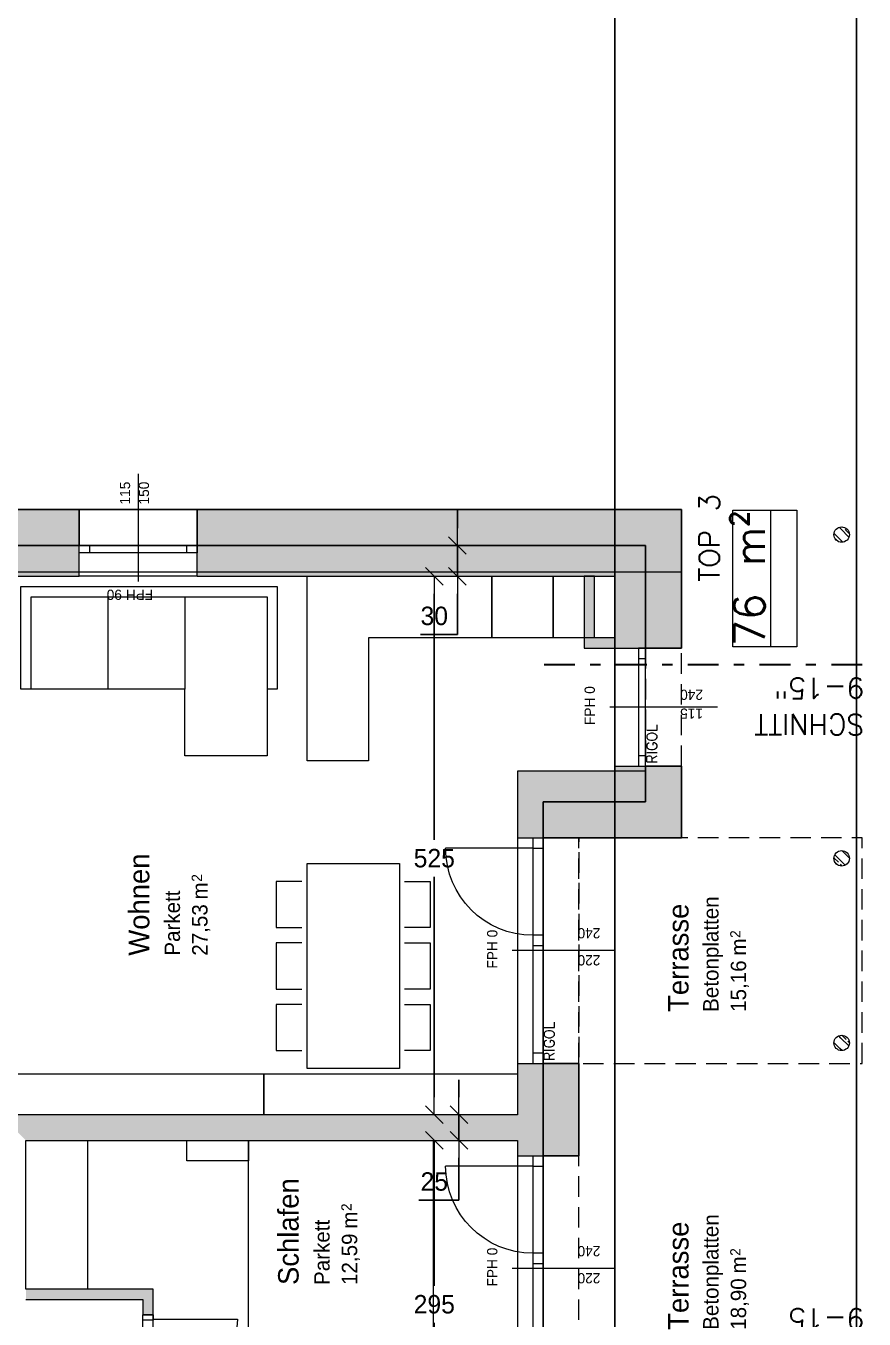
# Model space of a CAD drawing. Header units: metres. Extents: x -223175 to -223082, y -66 to 73.
# Drawn here: x -223159.82 to -223151.65, y -35.67 to -23.06 of the extents above; entities that cross this region are included whole.
import ezdxf
from ezdxf.enums import TextEntityAlignment as Align

# ---------------------------------------------------------------- set-up
doc = ezdxf.new("R2010")
doc.units = ezdxf.units.M
doc.header["$MEASUREMENT"] = 0
doc.set_wipeout_variables(frame=1)
for name, pattern in [('HIDDEN', [0.3, 0.2, -0.1]), ('Schnittlinie', [0.6, 0.3, -0.15, 0, -0.15]), ('Strichlinie mittel', [0.3, 0.2, -0.1]), ('Untersicht', [0.2, 0.15, -0.05])]:
    doc.linetypes.add(name, pattern=pattern)
for name, color, linetype in [('cs-balkone-terrassen.cs', 7, 'Continuous'), ('cs-bemassung.cs', 7, 'Continuous'), ('cs-bestand wand.cs', 7, 'Continuous'), ('cs-einrichtung allg.cs', 7, 'Continuous'), ('cs-freiraumplanung.cs', 7, 'Continuous'), ('cs-layout.cs', 7, 'Continuous'), ('cs-neu daemmung.cs', 7, 'Continuous'), ('cs-raumstempel.cs', 7, 'Continuous'), ('cs-text allg.cs', 7, 'Continuous'), ('cs-text.cs', 7, 'Continuous'), ('cs-top m2.cs', 7, 'Continuous'), ('cs-top nr.cs', 7, 'Continuous'), ('cs-wand ntr.cs', 7, 'Continuous'), ('cs-wand tr.cs', 7, 'Continuous')]:
    doc.layers.add(name, color=color, linetype=linetype)
doc.dimstyles.new('ERSTELLTER_STIL__2', dxfattribs={"dimtxt": 0.18, "dimasz": 0.171, "dimexe": 0.18, "dimexo": 0.0625, "dimgap": 0.09, "dimtad": 1, "dimtih": 1, "dimtoh": 1, "dimdec": 0, "dimlfac": 100, "dimzin": 0, "dimdsep": 46, "dimtxsty": 'Standard', "dimblk": 'ARROWHEAD_6', "dimblk1": 'ARROWHEAD_6', "dimblk2": 'ARROWHEAD_6', "dimcen": 0.09, "dimse1": 1, "dimse2": 1, "dimclrd": 7, "dimclre": 7, "dimclrt": 7, "dimazin": 0, "dimtfac": 1, "dimtdec": 4, "dimtmove": 0, "dimatfit": 3, "dimfxl": 1, "dimtolj": 1, "dimtzin": 0, "dimarcsym": 0})
pattern_1 = [(45, (-14400.36844, 223131.11581), (-0.0919239, 0.0919239), [0.13, 0]), (45, (-14400.40981, 223131.11122), (-0.0919239, 0.0919239), [0.065, -0.026]), (45, (-14400.45117, 223131.10662), (-0.0919239, 0.0919239), [0.13, 0])]

# ---------------------------------------------------------------- blocks, each defined once
blk = doc.blocks.new('Terrasse_21_136', base_point=(-14431.931, 223152.906))
at = {"layer": 'cs-raumstempel.cs', "color": 7, "lineweight": 13}
for tag, height, p in [('ROOM_NAME', 0.2, (-14432.528, 223153.239)), ('stFloorCovering', 0.15, (-14432.528, 223152.897)), ('ROOM_AREA', 0.15, (-14432.528, 223152.628)), ('DUMMY_875', 0.15, (-14432.035, 223152.628)), ('DUMMY_876', 0.1, (-14431.807, 223152.633))]:
    blk.add_attdef(tag, text='', height=height, dxfattribs=at).set_placement(p, align=Align.TOP_LEFT)
blk = doc.blocks.new('Wohnen_21_171', base_point=(-14428.367, 223158.154))
at = {"layer": 'cs-raumstempel.cs', "color": 7, "lineweight": 13}
for tag, height, p in [('ROOM_NAME', 0.2, (-14428.88, 223158.494)), ('stFloorCovering', 0.15, (-14428.88, 223158.145)), ('ROOM_AREA', 0.15, (-14428.88, 223157.877)), ('DUMMY_875', 0.15, (-14428.388, 223157.877)), ('DUMMY_876', 0.1, (-14428.159, 223157.881))]:
    blk.add_attdef(tag, text='', height=height, dxfattribs=at).set_placement(p, align=Align.TOP_LEFT)
blk = doc.blocks.new('Schlafen_21_176', base_point=(-14431.574, 223156.696))
at = {"layer": 'cs-raumstempel.cs', "color": 7, "lineweight": 13}
for tag, height, p in [('ROOM_NAME', 0.2, (-14432.091, 223157.039)), ('stFloorCovering', 0.15, (-14432.091, 223156.687)), ('ROOM_AREA', 0.15, (-14432.091, 223156.418)), ('DUMMY_875', 0.15, (-14431.598, 223156.418)), ('DUMMY_876', 0.1, (-14431.37, 223156.423))]:
    blk.add_attdef(tag, text='', height=height, dxfattribs=at).set_placement(p, align=Align.TOP_LEFT)
blk = doc.blocks.new('Morph_3', base_point=(-14400.368, 223131.116))
at = {"layer": 'cs-bestand wand.cs', "color": 250, "linetype": 'Continuous', "lineweight": 20}
for p, q in [((-14425.136, 223167.597), (-14425.136, 223153.107)), ((-14424.531, 223167.597), (-14424.531, 223153.107)), ((-14424.531, 223153.107), (-14425.136, 223153.107))]:
    blk.add_line(p, q, dxfattribs=at)
at = {"layer": 'cs-bestand wand.cs', "color": 253, "linetype": 'Untersicht', "lineweight": 20, "true_color": 0xaaaaaa, "flags": 128}
for points in [[(-14425.136, 223167.597), (-14425.136, 223153.107)], [(-14424.531, 223153.107), (-14424.531, 223167.597)], [(-14425.136, 223153.107), (-14424.531, 223153.107)]]:
    blk.add_lwpolyline(points, dxfattribs=at)
blk = doc.blocks.new('Terrasse_21_178', base_point=(-14428.831, 223152.906))
at = {"layer": 'cs-raumstempel.cs', "color": 7, "lineweight": 13}
for tag, height, p in [('ROOM_NAME', 0.2, (-14429.428, 223153.239)), ('stFloorCovering', 0.15, (-14429.428, 223152.897)), ('ROOM_AREA', 0.15, (-14429.428, 223152.628)), ('DUMMY_875', 0.15, (-14428.935, 223152.628)), ('DUMMY_876', 0.1, (-14428.707, 223152.633))]:
    blk.add_attdef(tag, text='', height=height, dxfattribs=at).set_placement(p, align=Align.TOP_LEFT)
blk = doc.blocks.new('1-Flügelfenster 21_3')
at = {"layer": 'cs-bestand wand.cs', "color": 7, "linetype": 'Continuous', "lineweight": 13}
for p, q in [((-0.575, 0.23), (0.575, 0.23)), ((-0.575, 0.23), (-0.575, 0)), ((0.575, 0.23), (0.575, 0)), ((-0.575, 0), (-0.475, 0)), ((-0.575, -0.07), (-0.575, 0)), ((-0.575, 0), (-0.575, -0.07)), ((-0.575, 0), (-0.575, -0.07)), ((-0.475, 0), (-0.475, -0.07)), ((-0.475, 0), (0.475, 0)), ((0.475, -0.07), (0.475, 0)), ((0.475, 0), (0.575, 0)), ((0.575, 0), (0.575, -0.07)), ((0.575, 0), (0.575, -0.07)), ((0.575, 0), (0.575, -0.07)), ((-0.575, -0.07), (0.575, -0.07)), ((-0.475, -0.07), (-0.575, -0.07)), ((0.475, -0.07), (-0.475, -0.07)), ((0.575, -0.07), (0.475, -0.07))]:
    blk.add_line(p, q, dxfattribs=at)
blk = doc.blocks.new('F Marker 21_2')
at = {"layer": 'cs-bestand wand.cs', "color": 7, "linetype": 'Continuous', "lineweight": 13}
blk.add_line((0, -1), (0, 0.05), dxfattribs=at)
at = {"layer": 'cs-bestand wand.cs', "color": 7, "lineweight": 13}
for tag, rotation, p in [('AC_SillPrefix_FPH', 180, (0.174, 0.305)), ('DUMMY_272', 270, (-0.2, -0.635)), ('AC_WIDO_ID', 270, (-0.016, -0.635))]:
    blk.add_attdef(tag, text='', height=0.1, rotation=rotation, dxfattribs=at).set_placement(p, align=Align.BOTTOM_LEFT)
blk = doc.blocks.new('Wand_121', base_point=(-14424.881, 223153.457))
at = {"layer": 'cs-bestand wand.cs', "linetype": 'Continuous', "lineweight": 0, "true_color": 0x8b8b8b}
for points in [[(-14425.181, 223158.977), (-14424.881, 223158.977), (-14424.881, 223161.147), (-14425.181, 223161.147)], [(-14425.181, 223153.457), (-14424.881, 223153.457), (-14424.881, 223157.827), (-14425.181, 223157.827)]]:
    blk.add_hatch(color=252, dxfattribs=at).paths.add_polyline_path(points)
at = {"layer": 'cs-bestand wand.cs', "color": 7, "linetype": 'Continuous', "lineweight": 20}
for p, q in [((-14425.181, 223158.977), (-14424.951, 223158.977)), ((-14424.951, 223158.977), (-14424.881, 223158.977)), ((-14425.181, 223157.827), (-14424.951, 223157.827)), ((-14424.951, 223157.827), (-14424.881, 223157.827))]:
    blk.add_line(p, q, dxfattribs=at)
at = {"layer": 'cs-bestand wand.cs', "color": 7, "linetype": 'Continuous', "lineweight": 20, "flags": 128}
for points in [[(-14424.881, 223158.977), (-14424.881, 223161.147)], [(-14425.181, 223159.647), (-14425.181, 223158.977)], [(-14425.181, 223157.827), (-14425.181, 223153.757)], [(-14424.881, 223153.457), (-14424.881, 223157.827)], [(-14425.181, 223153.457), (-14424.881, 223153.457)]]:
    blk.add_lwpolyline(points, dxfattribs=at)
at = {"layer": 'cs-bestand wand.cs', "color": 7, "linetype": 'Continuous', "lineweight": 13, "rotation": 90}
blk.add_blockref('1-Flügelfenster 21_3', (-14424.951, 223158.402), dxfattribs=at)
at = {"layer": 'cs-bestand wand.cs', "color": 7, "linetype": 'Continuous', "lineweight": 13}
ref = blk.add_blockref('F Marker 21_2', (-14425.181, 223158.402), dxfattribs=dict(at, rotation=90))
ref.add_attrib('AC_MarkerText_4', 'FPH 90', dxfattribs={"color": 7, "lineweight": 13, "height": 0.1, "rotation": 90}).set_placement((-14425.281, 223158.256), align=Align.BOTTOM_LEFT)
ref.add_attrib('AC_WIDO_ID', '115', dxfattribs={"color": 7, "lineweight": 13, "height": 0.1, "rotation": 360}).set_placement((-14424.481, 223158.451), align=Align.BOTTOM_LEFT)
ref.add_attrib('AC_WIDO_ID_1', '150', dxfattribs={"color": 7, "lineweight": 13, "height": 0.1, "rotation": 360}).set_placement((-14424.481, 223158.267), align=Align.BOTTOM_LEFT)
blk = doc.blocks.new('1-Flügelfenster 21_6')
at = {"layer": 'cs-bestand wand.cs', "color": 7, "linetype": 'Strichlinie mittel', "lineweight": 13}
for p, q in [((-0.575, 0.23), (0.575, 0.23)), ((-0.575, -0.07), (0.575, -0.07))]:
    blk.add_line(p, q, dxfattribs=at)
at = {"layer": 'cs-bestand wand.cs', "color": 7, "linetype": 'Continuous', "lineweight": 13}
for p, q in [((-0.575, 0.23), (-0.575, 0)), ((0.575, 0.23), (0.575, 0)), ((-0.575, 0), (-0.475, 0)), ((-0.575, -0.07), (-0.575, 0)), ((-0.575, 0), (-0.575, -0.07)), ((-0.575, 0), (-0.575, -0.07)), ((-0.475, 0), (-0.475, -0.07)), ((-0.475, 0), (0.475, 0)), ((0.475, -0.07), (0.475, 0)), ((0.475, 0), (0.575, 0)), ((0.575, 0), (0.575, -0.07)), ((0.575, 0), (0.575, -0.07)), ((0.575, 0), (0.575, -0.07)), ((-0.475, -0.07), (-0.575, -0.07)), ((0.475, -0.07), (-0.475, -0.07)), ((0.575, -0.07), (0.475, -0.07))]:
    blk.add_line(p, q, dxfattribs=at)
blk = doc.blocks.new('Wand_125', base_point=(-14427.381, 223153.457))
at = {"layer": 'cs-bestand wand.cs', "linetype": 'Continuous', "lineweight": 0, "true_color": 0x8b8b8b}
for points in [[(-14427.081, 223153.757), (-14427.381, 223153.457), (-14427.031, 223153.457), (-14427.031, 223153.757)], [(-14424.881, 223153.757), (-14425.881, 223153.757), (-14425.881, 223153.457), (-14424.881, 223153.457)]]:
    blk.add_hatch(color=252, dxfattribs=at).paths.add_polyline_path(points)
at = {"layer": 'cs-bestand wand.cs', "color": 7, "linetype": 'Continuous', "lineweight": 20}
for p, q in [((-14427.031, 223153.757), (-14427.031, 223153.527)), ((-14425.881, 223153.757), (-14425.881, 223153.527)), ((-14427.031, 223153.527), (-14427.031, 223153.457)), ((-14425.881, 223153.527), (-14425.881, 223153.457))]:
    blk.add_line(p, q, dxfattribs=at)
at = {"layer": 'cs-bestand wand.cs', "color": 7, "linetype": 'Continuous', "lineweight": 20, "flags": 128}
for points in [[(-14427.031, 223153.757), (-14427.081, 223153.757)], [(-14425.181, 223153.757), (-14425.781, 223153.757)], [(-14424.881, 223153.457), (-14424.881, 223153.757)], [(-14427.381, 223153.457), (-14427.031, 223153.457)], [(-14425.881, 223153.457), (-14424.881, 223153.457)]]:
    blk.add_lwpolyline(points, dxfattribs=at)
at = {"layer": 'cs-bestand wand.cs', "color": 7, "linetype": 'Continuous', "lineweight": 13}
ref = blk.add_blockref('F Marker 21_2', (-14426.456, 223153.757), dxfattribs=at)
ref.add_attrib('AC_SillPrefix_FPH', 'FPH 0', dxfattribs={"color": 7, "lineweight": 13, "height": 0.1, "rotation": 360}).set_placement((-14426.631, 223153.922), align=Align.BOTTOM_LEFT)
ref.add_attrib('AC_WIDO_ID', '115', dxfattribs={"color": 7, "lineweight": 13, "height": 0.1, "rotation": 90}).set_placement((-14426.44, 223152.898), align=Align.BOTTOM_LEFT)
ref.add_attrib('DUMMY_272', '240', dxfattribs={"color": 7, "lineweight": 13, "height": 0.1, "rotation": 90}).set_placement((-14426.256, 223152.898), align=Align.BOTTOM_LEFT)
at = {"layer": 'cs-bestand wand.cs', "color": 7, "linetype": 'Continuous', "lineweight": 13, "xscale": -1}
blk.add_blockref('1-Flügelfenster 21_6', (-14426.456, 223153.527), dxfattribs=at)
blk = doc.blocks.new('Wand_129', base_point=(-14430.431, 223154.457))
at = {"layer": 'cs-bestand wand.cs', "linetype": 'Continuous', "lineweight": 0, "true_color": 0x8b8b8b}
blk.add_hatch(color=252, dxfattribs=at).paths.add_polyline_path([(-14430.431, 223154.707), (-14430.431, 223159.747), (-14430.681, 223159.497), (-14430.681, 223154.707)])
at = {"layer": 'cs-bestand wand.cs', "color": 7, "linetype": 'Continuous', "lineweight": 20, "flags": 128}
for points in [[(-14430.431, 223154.707), (-14430.431, 223159.747)], [(-14430.681, 223159.497), (-14430.681, 223154.707)]]:
    blk.add_lwpolyline(points, dxfattribs=at)
blk = doc.blocks.new('Wand_131', base_point=(-14427.381, 223154.457))
at = {"layer": 'cs-bestand wand.cs', "linetype": 'Continuous', "lineweight": 0, "true_color": 0x8b8b8b}
blk.add_hatch(color=252, dxfattribs=at).paths.add_polyline_path([(-14427.381, 223154.457), (-14427.381, 223153.457), (-14427.081, 223153.457), (-14427.081, 223154.707)])
at = {"layer": 'cs-bestand wand.cs', "color": 7, "linetype": 'Continuous', "lineweight": 20, "flags": 128}
for points in [[(-14427.081, 223153.457), (-14427.081, 223154.707)], [(-14427.381, 223154.457), (-14427.381, 223153.457)], [(-14427.381, 223153.457), (-14427.081, 223153.457)]]:
    blk.add_lwpolyline(points, dxfattribs=at)
blk = doc.blocks.new('2-Flügelfenster 1+1 21')
at = {"layer": 'cs-bestand wand.cs', "color": 7, "linetype": 'Continuous', "lineweight": 13}
for p, q in [((-1, 0), (-1, 0.85)), ((-1.1, 0.15), (1.1, 0.15)), ((-1.1, 0.15), (-1.1, 0)), ((1.1, 0.15), (1.1, 0)), ((-1.1, 0), (-1, 0)), ((-1.1, 0), (-1.1, -0.1)), ((-1.1, 0), (-1.1, -0.1)), ((-1, 0), (-1, -0.1)), ((-1, 0), (-0.15, 0)), ((-0.15, -0.1), (-0.15, 0)), ((-0.15, 0), (-0.1, 0)), ((-0.1, 0), (-0.05, 0)), ((-0.05, 0), (1, 0)), ((-0.05, 0), (-0.05, -0.1)), ((1, -0.1), (1, 0)), ((1, 0), (1.1, 0)), ((1.1, 0), (1.1, -0.1)), ((1.1, 0), (1.1, -0.1)), ((-1.1, -0.1), (1.1, -0.1)), ((-1, -0.1), (-1.1, -0.1)), ((-0.15, -0.1), (-1, -0.1)), ((-0.1, -0.1), (-0.15, -0.1)), ((-0.05, -0.1), (-0.1, -0.1)), ((1, -0.1), (-0.05, -0.1)), ((1.1, -0.1), (1, -0.1))]:
    blk.add_line(p, q, dxfattribs=at)
blk.add_arc((-1, 0), 0.85, 0, 90, dxfattribs=at)
blk = doc.blocks.new('F Marker 21_10')
at = {"layer": 'cs-bestand wand.cs', "color": 7, "linetype": 'Continuous', "lineweight": 13}
blk.add_line((0, -0.95), (0, 0.05), dxfattribs=at)
at = {"layer": 'cs-bestand wand.cs', "color": 7, "lineweight": 13}
for tag, rotation, p in [('AC_SillPrefix_FPH', 180, (0.174, 0.305)), ('DUMMY_272', 270, (-0.2, -0.585)), ('AC_WIDO_ID', 270, (-0.016, -0.585))]:
    blk.add_attdef(tag, text='', height=0.1, rotation=rotation, dxfattribs=at).set_placement(p, align=Align.BOTTOM_LEFT)
blk = doc.blocks.new('Wand_136', base_point=(-14433.431, 223154.457))
at = {"layer": 'cs-bestand wand.cs', "linetype": 'Continuous', "lineweight": 0, "true_color": 0x8b8b8b}
for points in [[(-14433.731, 223154.707), (-14433.431, 223154.457), (-14433.031, 223154.457), (-14433.031, 223154.707)], [(-14429.931, 223154.707), (-14430.831, 223154.707), (-14430.831, 223154.457), (-14429.931, 223154.457)], [(-14427.081, 223154.707), (-14427.731, 223154.707), (-14427.731, 223154.457), (-14427.381, 223154.457)]]:
    blk.add_hatch(color=252, dxfattribs=at).paths.add_polyline_path(points)
at = {"layer": 'cs-bestand wand.cs', "color": 7, "linetype": 'Continuous', "lineweight": 20}
for p, q in [((-14433.031, 223154.707), (-14433.031, 223154.557)), ((-14430.831, 223154.707), (-14430.831, 223154.557)), ((-14429.931, 223154.707), (-14429.931, 223154.557)), ((-14427.731, 223154.707), (-14427.731, 223154.557)), ((-14433.031, 223154.557), (-14433.031, 223154.457)), ((-14430.831, 223154.557), (-14430.831, 223154.457)), ((-14429.931, 223154.557), (-14429.931, 223154.457)), ((-14427.731, 223154.557), (-14427.731, 223154.457))]:
    blk.add_line(p, q, dxfattribs=at)
at = {"layer": 'cs-bestand wand.cs', "color": 7, "linetype": 'Continuous', "lineweight": 20, "flags": 128}
for points in [[(-14433.031, 223154.707), (-14433.731, 223154.707)], [(-14430.681, 223154.707), (-14430.831, 223154.707)], [(-14429.931, 223154.707), (-14430.431, 223154.707)], [(-14427.081, 223154.707), (-14427.731, 223154.707)], [(-14433.431, 223154.457), (-14433.031, 223154.457)], [(-14430.831, 223154.457), (-14429.931, 223154.457)], [(-14427.731, 223154.457), (-14427.381, 223154.457)]]:
    blk.add_lwpolyline(points, dxfattribs=at)
at = {"layer": 'cs-bestand wand.cs', "color": 7, "linetype": 'Continuous', "lineweight": 13, "xscale": -1}
for p in [(-14431.931, 223154.557), (-14428.831, 223154.557)]:
    blk.add_blockref('2-Flügelfenster 1+1 21', p, dxfattribs=at)
at = {"layer": 'cs-bestand wand.cs', "color": 7, "linetype": 'Continuous', "lineweight": 13}
ref = blk.add_blockref('F Marker 21_10', (-14431.931, 223154.707), dxfattribs=at)
ref.add_attrib('AC_SillPrefix_FPH', 'FPH 0', dxfattribs={"color": 7, "lineweight": 13, "height": 0.1, "rotation": 360}).set_placement((-14432.106, 223154.872), align=Align.BOTTOM_LEFT)
ref.add_attrib('DUMMY_272', '220', dxfattribs={"color": 7, "lineweight": 13, "height": 0.1, "rotation": 90}).set_placement((-14431.945, 223153.898), align=Align.BOTTOM_LEFT)
ref.add_attrib('DUMMY_273', '240', dxfattribs={"color": 7, "lineweight": 13, "height": 0.1, "rotation": 90}).set_placement((-14431.681, 223153.898), align=Align.BOTTOM_LEFT)
ref = blk.add_blockref('F Marker 21_10', (-14428.831, 223154.707), dxfattribs=at)
ref.add_attrib('AC_SillPrefix_FPH', 'FPH 0', dxfattribs={"color": 7, "lineweight": 13, "height": 0.1, "rotation": 360}).set_placement((-14429.006, 223154.872), align=Align.BOTTOM_LEFT)
ref.add_attrib('DUMMY_272', '220', dxfattribs={"color": 7, "lineweight": 13, "height": 0.1, "rotation": 90}).set_placement((-14428.845, 223153.898), align=Align.BOTTOM_LEFT)
ref.add_attrib('DUMMY_273', '240', dxfattribs={"color": 7, "lineweight": 13, "height": 0.1, "rotation": 90}).set_placement((-14428.581, 223153.898), align=Align.BOTTOM_LEFT)
blk = doc.blocks.new('Fensteröffnung 21')
at = {"layer": 'cs-neu daemmung.cs', "color": 7, "linetype": 'Continuous', "lineweight": 13}
for p, q in [((-0.575, 0.28), (0.575, 0.28)), ((-0.575, 0), (-0.575, 0.28)), ((0.575, 0), (0.575, 0.28)), ((-0.575, -0.07), (-0.575, 0)), ((0.575, -0.07), (0.575, 0)), ((-0.575, -0.07), (0.575, -0.07))]:
    blk.add_line(p, q, dxfattribs=at)
blk = doc.blocks.new('Wand_193', base_point=(-14424.881, 223167.247))
at = {"layer": 'cs-neu daemmung.cs', "linetype": 'Continuous', "lineweight": 0, "true_color": 0xe4d7be}
for points in [[(-14424.881, 223158.977), (-14424.531, 223158.977), (-14424.531, 223161.147), (-14424.881, 223161.147)], [(-14424.881, 223157.827), (-14424.881, 223153.457), (-14424.531, 223153.107), (-14424.531, 223157.827)]]:
    blk.add_hatch(color=254, dxfattribs=at).paths.add_polyline_path(points)
at = {"layer": 'cs-neu daemmung.cs', "color": 1, "linetype": 'Continuous', "lineweight": 25}
for p, q in [((-14424.881, 223158.977), (-14424.811, 223158.977)), ((-14424.811, 223158.977), (-14424.531, 223158.977)), ((-14424.881, 223157.827), (-14424.811, 223157.827)), ((-14424.811, 223157.827), (-14424.531, 223157.827))]:
    blk.add_line(p, q, dxfattribs=at)
at = {"layer": 'cs-neu daemmung.cs', "color": 1, "linetype": 'Continuous', "lineweight": 25, "flags": 128}
for points in [[(-14424.881, 223161.147), (-14424.881, 223158.977)], [(-14424.531, 223158.977), (-14424.531, 223161.147)], [(-14424.881, 223157.827), (-14424.881, 223153.457)], [(-14424.531, 223153.107), (-14424.531, 223157.827)]]:
    blk.add_lwpolyline(points, dxfattribs=at)
at = {"layer": 'cs-neu daemmung.cs', "color": 7, "linetype": 'Continuous', "lineweight": 13, "rotation": 270}
blk.add_blockref('Fensteröffnung 21', (-14424.811, 223158.402), dxfattribs=at)
blk = doc.blocks.new('Fensteröffnung 21_10')
at = {"layer": 'cs-neu daemmung.cs', "color": 7, "linetype": 'Strichlinie mittel', "lineweight": 13}
for p, q in [((-0.575, 0.28), (0.575, 0.28)), ((-0.575, -0.07), (0.575, -0.07))]:
    blk.add_line(p, q, dxfattribs=at)
at = {"layer": 'cs-neu daemmung.cs', "color": 7, "linetype": 'Continuous', "lineweight": 13}
for p, q in [((-0.575, 0), (-0.575, 0.28)), ((0.575, 0), (0.575, 0.28)), ((-0.575, -0.07), (-0.575, 0)), ((0.575, -0.07), (0.575, 0))]:
    blk.add_line(p, q, dxfattribs=at)
blk = doc.blocks.new('Wand_194', base_point=(-14424.881, 223153.457))
at = {"layer": 'cs-neu daemmung.cs', "linetype": 'Continuous', "lineweight": 0, "true_color": 0xe4d7be}
for points in [[(-14427.731, 223153.107), (-14427.031, 223153.107), (-14427.031, 223153.457), (-14427.381, 223153.457)], [(-14425.881, 223153.107), (-14424.531, 223153.107), (-14424.881, 223153.457), (-14425.881, 223153.457)]]:
    blk.add_hatch(color=254, dxfattribs=at).paths.add_polyline_path(points)
at = {"layer": 'cs-neu daemmung.cs', "color": 1, "linetype": 'Continuous', "lineweight": 25}
for p, q in [((-14427.031, 223153.457), (-14427.031, 223153.387)), ((-14425.881, 223153.457), (-14425.881, 223153.387)), ((-14427.031, 223153.387), (-14427.031, 223153.107)), ((-14425.881, 223153.387), (-14425.881, 223153.107))]:
    blk.add_line(p, q, dxfattribs=at)
at = {"layer": 'cs-neu daemmung.cs', "color": 1, "linetype": 'Continuous', "lineweight": 25, "flags": 128}
for points in [[(-14427.031, 223153.457), (-14427.381, 223153.457)], [(-14424.881, 223153.457), (-14425.881, 223153.457)], [(-14427.731, 223153.107), (-14427.031, 223153.107)], [(-14425.881, 223153.107), (-14424.531, 223153.107)]]:
    blk.add_lwpolyline(points, dxfattribs=at)
at = {"layer": 'cs-neu daemmung.cs', "color": 7, "linetype": 'Strichlinie mittel', "lineweight": 13, "xscale": -1, "rotation": 180}
blk.add_blockref('Fensteröffnung 21_10', (-14426.456, 223153.387), dxfattribs=at)
blk = doc.blocks.new('Wand_195', base_point=(-14427.731, 223153.457))
at = {"layer": 'cs-neu daemmung.cs', "linetype": 'Continuous', "lineweight": 0, "true_color": 0xe4d7be}
blk.add_hatch(color=254, dxfattribs=at).paths.add_polyline_path([(-14427.381, 223153.457), (-14427.381, 223154.457), (-14427.731, 223154.107), (-14427.731, 223153.107)])
at = {"layer": 'cs-neu daemmung.cs', "color": 1, "linetype": 'Continuous', "lineweight": 25, "flags": 128}
for points in [[(-14427.381, 223153.457), (-14427.381, 223154.457)], [(-14427.731, 223154.107), (-14427.731, 223153.107)]]:
    blk.add_lwpolyline(points, dxfattribs=at)
blk = doc.blocks.new('Fensteröffnung 21_8')
at = {"layer": 'cs-neu daemmung.cs', "color": 7, "linetype": 'Strichlinie mittel', "lineweight": 13}
for p, q in [((-1.1, 0.28), (1.1, 0.28)), ((-1.1, 0), (-1.1, 0.28)), ((1.1, 0), (1.1, 0.28)), ((-1.1, -0.07), (-1.1, 0)), ((1.1, -0.07), (1.1, 0)), ((-1.1, -0.07), (1.1, -0.07))]:
    blk.add_line(p, q, dxfattribs=at)
blk = doc.blocks.new('Wand_196', base_point=(-14427.731, 223154.107))
at = {"layer": 'cs-neu daemmung.cs', "linetype": 'Continuous', "lineweight": 0, "true_color": 0xe4d7be}
for points in [[(-14433.031, 223154.457), (-14433.431, 223154.457), (-14433.081, 223154.107), (-14433.031, 223154.107)], [(-14430.831, 223154.107), (-14429.931, 223154.107), (-14429.931, 223154.457), (-14430.831, 223154.457)], [(-14427.381, 223154.457), (-14427.731, 223154.457), (-14427.731, 223154.107)]]:
    blk.add_hatch(color=254, dxfattribs=at).paths.add_polyline_path(points)
at = {"layer": 'cs-neu daemmung.cs', "color": 1, "linetype": 'Continuous', "lineweight": 25}
for p, q in [((-14433.031, 223154.457), (-14433.031, 223154.387)), ((-14433.031, 223154.387), (-14433.031, 223154.107)), ((-14430.831, 223154.457), (-14430.831, 223154.387)), ((-14430.831, 223154.387), (-14430.831, 223154.107)), ((-14429.931, 223154.457), (-14429.931, 223154.387)), ((-14429.931, 223154.387), (-14429.931, 223154.107)), ((-14427.731, 223154.457), (-14427.731, 223154.387)), ((-14427.731, 223154.387), (-14427.731, 223154.107))]:
    blk.add_line(p, q, dxfattribs=at)
at = {"layer": 'cs-neu daemmung.cs', "color": 1, "linetype": 'Continuous', "lineweight": 25, "flags": 128}
for points in [[(-14433.031, 223154.457), (-14433.431, 223154.457)], [(-14429.931, 223154.457), (-14430.831, 223154.457)], [(-14427.381, 223154.457), (-14427.731, 223154.457)], [(-14433.081, 223154.107), (-14433.031, 223154.107)], [(-14430.831, 223154.107), (-14429.931, 223154.107)]]:
    blk.add_lwpolyline(points, dxfattribs=at)
at = {"layer": 'cs-neu daemmung.cs', "color": 7, "linetype": 'Strichlinie mittel', "lineweight": 13, "xscale": -1, "rotation": 180}
for p in [(-14431.931, 223154.387), (-14428.831, 223154.387)]:
    blk.add_blockref('Fensteröffnung 21_8', p, dxfattribs=at)
blk = doc.blocks.new('Wand_681', base_point=(-14425.881, 223153.457))
at = {"layer": 'cs-wand ntr.cs', "linetype": 'Continuous', "lineweight": 0, "true_color": 0xfee4b1}
blk.add_hatch(color=41, dxfattribs=at).paths.add_polyline_path([(-14425.781, 223153.757), (-14425.781, 223153.957), (-14425.881, 223154.057), (-14425.881, 223153.757)])
at = {"layer": 'cs-wand ntr.cs', "color": 7, "linetype": 'Continuous', "lineweight": 13, "flags": 128}
for points in [[(-14425.881, 223154.057), (-14425.881, 223153.757)], [(-14425.781, 223153.757), (-14425.781, 223153.957)]]:
    blk.add_lwpolyline(points, dxfattribs=at)
blk = doc.blocks.new('Wand_682', base_point=(-14425.881, 223154.057))
at = {"layer": 'cs-wand ntr.cs', "linetype": 'Continuous', "lineweight": 0, "true_color": 0xfee4b1}
blk.add_hatch(color=41, dxfattribs=at).paths.add_polyline_path([(-14425.781, 223153.957), (-14425.181, 223153.957), (-14425.181, 223154.057), (-14425.881, 223154.057)])
at = {"layer": 'cs-wand ntr.cs', "color": 7, "linetype": 'Continuous', "lineweight": 13, "flags": 128}
for points in [[(-14425.181, 223154.057), (-14425.881, 223154.057)], [(-14425.781, 223153.957), (-14425.181, 223153.957)], [(-14425.181, 223153.957), (-14425.181, 223154.057)]]:
    blk.add_lwpolyline(points, dxfattribs=at)
blk = doc.blocks.new('Wand_706', base_point=(-14432.233, 223158.256))
at = {"layer": 'cs-wand ntr.cs', "linetype": 'Continuous', "lineweight": 0, "true_color": 0xfee4b1}
blk.add_hatch(color=41, dxfattribs=at).paths.add_polyline_path([(-14432.133, 223158.256), (-14432.133, 223159.497), (-14432.233, 223159.497), (-14432.233, 223158.356)])
at = {"layer": 'cs-wand ntr.cs', "color": 7, "linetype": 'Continuous', "lineweight": 13, "flags": 128}
for points in [[(-14432.233, 223159.497), (-14432.233, 223158.356)], [(-14432.133, 223158.256), (-14432.133, 223159.497)]]:
    blk.add_lwpolyline(points, dxfattribs=at)
blk = doc.blocks.new('Blockfutter 21_2')
at = {"layer": 'cs-wand ntr.cs', "color": 7, "linetype": 'Continuous', "lineweight": 13}
for p, q in [((0.41, 0), (0.41, 0.82)), ((-0.45, 0), (0.45, 0)), ((-0.4, 0), (-0.45, 0)), ((-0.45, 0), (-0.45, -0.1)), ((-0.45, 0), (-0.45, -0.1)), ((-0.45, 0), (-0.45, -0.1)), ((-0.4, -0.1), (-0.4, 0)), ((0.45, 0), (0.4, 0)), ((0.4, 0), (0.4, -0.1)), ((0.45, -0.1), (0.45, 0)), ((0.45, 0), (0.45, -0.1)), ((0.45, 0), (0.45, -0.1)), ((-0.45, -0.1), (0.45, -0.1)), ((-0.45, -0.1), (-0.4, -0.1)), ((0.4, -0.1), (0.45, -0.1))]:
    blk.add_line(p, q, dxfattribs=at)
blk.add_arc((0.41, 0), 0.82, 90, 180, dxfattribs=at)
blk = doc.blocks.new('T Marker 21')
at = {"layer": 'cs-wand ntr.cs', "color": 7, "linetype": 'Continuous', "lineweight": 13}
blk.add_line((0, 0.3), (0, -0.2), dxfattribs=at)
at = {"layer": 'cs-wand ntr.cs', "color": 7, "lineweight": 13}
for tag, p in [('DUMMY_273', (-0.19, 0.389)), ('DUMMY_272', (-0.026, 0.314))]:
    blk.add_attdef(tag, text='', height=0.1, rotation=270, dxfattribs=at).set_placement(p, align=Align.BOTTOM_LEFT)
blk = doc.blocks.new('Wand_707', base_point=(-14432.233, 223158.256))
at = {"layer": 'cs-wand ntr.cs', "linetype": 'Continuous', "lineweight": 0, "true_color": 0xfee4b1}
for points in [[(-14434.001, 223158.256), (-14433.283, 223158.256), (-14433.283, 223158.356), (-14434.001, 223158.356)], [(-14432.383, 223158.256), (-14432.133, 223158.256), (-14432.233, 223158.356), (-14432.383, 223158.356)]]:
    blk.add_hatch(color=41, dxfattribs=at).paths.add_polyline_path(points)
at = {"layer": 'cs-wand ntr.cs', "color": 7, "linetype": 'Continuous', "lineweight": 13}
for p, q in [((-14433.283, 223158.256), (-14433.283, 223158.356)), ((-14432.383, 223158.256), (-14432.383, 223158.356))]:
    blk.add_line(p, q, dxfattribs=at)
at = {"layer": 'cs-wand ntr.cs', "color": 7, "linetype": 'Continuous', "lineweight": 13, "flags": 128}
for points in [[(-14433.283, 223158.356), (-14434.001, 223158.356)], [(-14434.001, 223158.356), (-14434.001, 223158.256)], [(-14434.001, 223158.256), (-14433.283, 223158.256)], [(-14432.233, 223158.356), (-14432.383, 223158.356)], [(-14432.383, 223158.256), (-14432.133, 223158.256)]]:
    blk.add_lwpolyline(points, dxfattribs=at)
at = {"layer": 'cs-wand ntr.cs', "color": 7, "linetype": 'Continuous', "lineweight": 13, "rotation": 180}
blk.add_blockref('T Marker 21', (-14432.833, 223158.256), dxfattribs=at).add_auto_attribs({'DUMMY_272': '80', 'DUMMY_273': '200'})
at = {"layer": 'cs-wand ntr.cs', "color": 7, "linetype": 'Continuous', "lineweight": 13, "xscale": -1, "rotation": 180}
blk.add_blockref('Blockfutter 21_2', (-14432.833, 223158.256), dxfattribs=at)
blk = doc.blocks.new('Stütze_19', base_point=(-14424.774, 223151.547))
at = {"layer": 'cs-wand tr.cs', "linetype": 'Continuous', "lineweight": 20, "true_color": 0x320000}
h = blk.add_hatch(dxfattribs=at)
h.set_pattern_fill('STAHL_SM1', color=18, style=0, pattern_type=2)
h.set_pattern_definition(pattern_1)
h.paths.add_polyline_path([(-14424.849, 223151.547, 0.414214), (-14424.774, 223151.472, 0.414214), (-14424.699, 223151.547, 0.414214), (-14424.774, 223151.622, 0.414214)])
at = {"layer": 'cs-wand tr.cs', "color": 250, "linetype": 'Continuous', "lineweight": 20}
blk.add_circle((-14424.774, 223151.547), 0.075, dxfattribs=at)
blk = doc.blocks.new('Stütze_24', base_point=(-14429.731, 223151.547))
at = {"layer": 'cs-wand tr.cs', "linetype": 'Continuous', "lineweight": 20, "true_color": 0x320000}
h = blk.add_hatch(dxfattribs=at)
h.set_pattern_fill('STAHL_SM1', color=18, style=0, pattern_type=2)
h.set_pattern_definition(pattern_1)
h.paths.add_polyline_path([(-14429.806, 223151.547, 0.414214), (-14429.731, 223151.472, 0.414214), (-14429.656, 223151.547, 0.414214), (-14429.731, 223151.622, 0.414214)])
at = {"layer": 'cs-wand tr.cs', "color": 250, "linetype": 'Continuous', "lineweight": 20}
blk.add_circle((-14429.731, 223151.547), 0.075, dxfattribs=at)
blk = doc.blocks.new('Stütze_27', base_point=(-14427.931, 223151.547))
at = {"layer": 'cs-wand tr.cs', "linetype": 'Continuous', "lineweight": 20, "true_color": 0x320000}
h = blk.add_hatch(dxfattribs=at)
h.set_pattern_fill('STAHL_SM1', color=18, style=0, pattern_type=2)
h.set_pattern_definition(pattern_1)
h.paths.add_polyline_path([(-14428.006, 223151.547, 0.414214), (-14427.931, 223151.472, 0.414214), (-14427.856, 223151.547, 0.414214), (-14427.931, 223151.622, 0.414214)])
at = {"layer": 'cs-wand tr.cs', "color": 250, "linetype": 'Continuous', "lineweight": 20}
blk.add_circle((-14427.931, 223151.547), 0.075, dxfattribs=at)
blk = doc.blocks.new('sn-aa_table_rectangle_200-90')
at = {"layer": 'cs-einrichtung allg.cs', "color": 251, "linetype": 'Continuous', "lineweight": 0, "true_color": 0x494949}
for p, q in [((0.625, 1.5), (0.175, 1.5)), ((0.175, 1.5), (0.175, 1.25)), ((0.625, 1.25), (0.625, 1.5)), ((1.225, 1.5), (0.775, 1.5)), ((0.775, 1.5), (0.775, 1.25)), ((1.225, 1.25), (1.225, 1.5)), ((1.825, 1.5), (1.375, 1.5)), ((1.375, 1.5), (1.375, 1.25)), ((1.825, 1.25), (1.825, 1.5)), ((2, 1.2), (0, 1.2)), ((0, 1.2), (0, 0.3)), ((2, 0.3), (2, 1.2)), ((0, 0.3), (2, 0.3)), ((0.175, 0), (0.175, 0.25)), ((0.625, 0.25), (0.625, 0)), ((0.775, 0), (0.775, 0.25)), ((1.225, 0.25), (1.225, 0)), ((1.375, 0), (1.375, 0.25)), ((1.825, 0.25), (1.825, 0)), ((0.625, 0), (0.175, 0)), ((1.225, 0), (0.775, 0)), ((1.825, 0), (1.375, 0))]:
    blk.add_line(p, q, dxfattribs=at)
blk = doc.blocks.new('sn-aa_kitchen_120_60')
at = {"layer": 'cs-einrichtung allg.cs', "color": 251, "linetype": 'Continuous', "lineweight": 0, "true_color": 0x494949}
for p, q in [((0.6, 0.6), (0, 0.6)), ((0, 0.6), (0, 0)), ((0.6, 0), (0.6, 0.6)), ((1.2, 0.6), (0.6, 0.6)), ((0.6, 0.6), (0.6, 0)), ((1.2, 0), (1.2, 0.6)), ((0, 0), (0.6, 0)), ((0.6, 0), (1.2, 0))]:
    blk.add_line(p, q, dxfattribs=at)
blk = doc.blocks.new('sn-aa_couch_3')
at = {"layer": 'cs-einrichtung allg.cs', "color": 251, "linetype": 'Continuous', "lineweight": 0, "true_color": 0x494949}
for p, q in [((2.5, 1.65), (0, 1.65)), ((0, 1.65), (0, 0.65)), ((2.5, 0.65), (2.5, 1.65)), ((2.4, 1.55), (0.1, 1.55)), ((0.1, 1.55), (0.1, 0.65)), ((0.9, 1.55), (0.9, 0.65)), ((1.65, 1.55), (1.65, 0.65)), ((2.4, 0.65), (2.4, 1.55)), ((0, 0.65), (0.1, 0.65)), ((0.1, 0.65), (0.1, 0)), ((0.9, 0.65), (2.5, 0.65)), ((0.9, 0), (0.9, 0.65)), ((0.1, 0), (0.9, 0))]:
    blk.add_line(p, q, dxfattribs=at)
blk = doc.blocks.new('sn-aa_bed_200-180')
at = {"layer": 'cs-einrichtung allg.cs', "color": 251, "linetype": 'Continuous', "lineweight": 0, "true_color": 0x494949}
for p, q in [((1.8, 2), (0, 2)), ((0, 2), (0, 0)), ((1.8, 0), (1.8, 2)), ((0, 0), (1.8, 0))]:
    blk.add_line(p, q, dxfattribs=at)
blk = doc.blocks.new('sn-aa_night table_60-40_7')
at = {"layer": 'cs-einrichtung allg.cs', "color": 251, "linetype": 'Continuous', "lineweight": 0, "true_color": 0x494949}
for p, q in [((0.6, 0.2), (0, 0.2)), ((0, 0.2), (0, 0)), ((0.6, 0), (0.6, 0.2)), ((0, 0), (0.6, 0))]:
    blk.add_line(p, q, dxfattribs=at)
blk = doc.blocks.new('sn-aa_cupboard_60_60_55')
at = {"layer": 'cs-einrichtung allg.cs', "color": 251, "linetype": 'Continuous', "lineweight": 0, "true_color": 0x494949}
for p, q in [((0.601, 1.451), (0, 1.451)), ((0, 1.451), (0, 0)), ((0.601, 0), (0.601, 1.451)), ((0, 0), (0.601, 0))]:
    blk.add_line(p, q, dxfattribs=at)
blk = doc.blocks.new('ARROWHEAD_6')
at = {"color": 0, "linetype": 'Continuous', "lineweight": 0}
for p, q in [((0, 0), (-1, 0)), ((-0.5, -0.5), (0.5, 0.5))]:
    blk.add_line(p, q, dxfattribs=at)
blk = doc.blocks.new('*D943')
at = {"layer": 'cs-bemassung.cs', "color": 7, "linetype": 'Continuous', "lineweight": -2, "transparency": 16777216}
for p, q in [((-223155.842, -34.1), (-223155.842, -35.348)), ((-223155.842, -36.708), (-223155.842, -35.708))]:
    blk.add_line(p, q, dxfattribs=at)
at = {"layer": 'Defpoints', "color": 0, "linetype": 'Continuous', "transparency": 16777216}
for p in [(-223157.302, -33.929), (-223155.842, -33.929), (-223156.347, -36.879)]:
    blk.add_point(p, dxfattribs=at)
at = {"layer": 'cs-bemassung.cs', "color": 7, "linetype": 'Continuous', "lineweight": -2, "transparency": 16777216, "xscale": 0.171, "yscale": 0.171, "zscale": 0.171}
for p, rotation in [((-223155.842, -33.929), 90), ((-223155.842, -36.879), 270)]:
    blk.add_blockref('ARROWHEAD_6', p, dxfattribs=dict(at, rotation=rotation))
at = {"layer": 'cs-bemassung.cs', "color": 7, "linetype": 'Continuous', "lineweight": 0, "transparency": 16777216, "insert": (-223155.842, -35.528), "char_height": 0.18, "attachment_point": 5}
blk.add_mtext('\\A1;295', dxfattribs=at)
blk = doc.blocks.new('*D944')
at = {"layer": 'cs-bemassung.cs', "color": 7, "linetype": 'Continuous', "lineweight": -2, "transparency": 16777216}
for p, q in [((-223155.602, -33.508), (-223155.602, -33.337)), ((-223155.602, -33.679), (-223155.602, -33.929)), ((-223155.602, -34.1), (-223155.602, -34.511)), ((-223155.602, -34.511), (-223155.992, -34.511))]:
    blk.add_line(p, q, dxfattribs=at)
at = {"layer": 'Defpoints', "color": 0, "linetype": 'Continuous', "transparency": 16777216}
for p in [(-223157.302, -33.679), (-223155.602, -33.679), (-223157.302, -33.929)]:
    blk.add_point(p, dxfattribs=at)
at = {"layer": 'cs-bemassung.cs', "color": 7, "linetype": 'Continuous', "lineweight": -2, "transparency": 16777216, "xscale": 0.171, "yscale": 0.171, "zscale": 0.171}
for p, rotation in [((-223155.602, -33.679), 270), ((-223155.602, -33.929), 90)]:
    blk.add_blockref('ARROWHEAD_6', p, dxfattribs=dict(at, rotation=rotation))
at = {"layer": 'cs-bemassung.cs', "color": 7, "linetype": 'Continuous', "lineweight": 0, "transparency": 16777216, "insert": (-223155.842, -34.331), "char_height": 0.18, "attachment_point": 5}
blk.add_mtext('\\A1;25', dxfattribs=at)
blk = doc.blocks.new('*D945')
at = {"layer": 'cs-bemassung.cs', "color": 7, "linetype": 'Continuous', "lineweight": -2, "transparency": 16777216}
for p, q in [((-223155.842, -28.6), (-223155.842, -30.998)), ((-223155.842, -33.508), (-223155.842, -31.358))]:
    blk.add_line(p, q, dxfattribs=at)
at = {"layer": 'Defpoints', "color": 0, "linetype": 'Continuous', "transparency": 16777216}
for p in [(-223160.677, -28.429), (-223155.842, -28.429), (-223157.302, -33.679)]:
    blk.add_point(p, dxfattribs=at)
at = {"layer": 'cs-bemassung.cs', "color": 7, "linetype": 'Continuous', "lineweight": -2, "transparency": 16777216, "xscale": 0.171, "yscale": 0.171, "zscale": 0.171}
for p, rotation in [((-223155.842, -28.429), 90), ((-223155.842, -33.679), 270)]:
    blk.add_blockref('ARROWHEAD_6', p, dxfattribs=dict(at, rotation=rotation))
at = {"layer": 'cs-bemassung.cs', "color": 7, "linetype": 'Continuous', "lineweight": 0, "transparency": 16777216, "insert": (-223155.842, -31.178), "char_height": 0.18, "attachment_point": 5}
blk.add_mtext('\\A1;525', dxfattribs=at)
blk = doc.blocks.new('*D946')
at = {"layer": 'cs-bemassung.cs', "color": 7, "linetype": 'Continuous', "lineweight": -2, "transparency": 16777216}
for p, q in [((-223155.617, -27.958), (-223155.617, -27.787)), ((-223155.617, -28.129), (-223155.617, -28.429)), ((-223155.617, -28.6), (-223155.617, -28.996)), ((-223155.617, -28.996), (-223155.977, -28.996))]:
    blk.add_line(p, q, dxfattribs=at)
at = {"layer": 'Defpoints', "color": 0, "linetype": 'Continuous', "transparency": 16777216}
for p in [(-223160.677, -28.129), (-223155.617, -28.129), (-223160.677, -28.429)]:
    blk.add_point(p, dxfattribs=at)
at = {"layer": 'cs-bemassung.cs', "color": 7, "linetype": 'Continuous', "lineweight": -2, "transparency": 16777216, "xscale": 0.171, "yscale": 0.171, "zscale": 0.171}
for p, rotation in [((-223155.617, -28.129), 270), ((-223155.617, -28.429), 90)]:
    blk.add_blockref('ARROWHEAD_6', p, dxfattribs=dict(at, rotation=rotation))
at = {"layer": 'cs-bemassung.cs', "color": 7, "linetype": 'Continuous', "lineweight": 0, "transparency": 16777216, "insert": (-223155.842, -28.816), "char_height": 0.18, "attachment_point": 5}
blk.add_mtext('\\A1;30', dxfattribs=at)

msp = doc.modelspace()

# ---------------------------------------------------------------- linework, layer by layer
for p, q in [((-223154.082, -65.878), (-223154.082, 59.141)), ((-223151.728, -65.878), (-223151.728, 59.141))]:
    msp.add_line(p, q)
at = {"layer": 'cs-balkone-terrassen.cs', "color": 7, "linetype": 'HIDDEN', "lineweight": 0, "flags": 128}
msp.add_lwpolyline([(-223151.672, -33.179), (-223151.672, -30.979), (-223154.432, -30.979), (-223154.432, -33.179)], close=True, dxfattribs=at)
at = {"layer": 'cs-einrichtung allg.cs', "color": 251, "linetype": 'Continuous', "lineweight": 0, "true_color": 0x494949, "flags": 128}
for points in [[(-223155.282, -29.029), (-223156.482, -29.029), (-223156.482, -30.229), (-223157.082, -30.229), (-223157.082, -28.429), (-223155.282, -28.429)], [(-223159.972, -33.679), (-223159.972, -33.279), (-223157.502, -33.279), (-223157.502, -33.679)], [(-223157.502, -33.679), (-223157.502, -33.279), (-223155.032, -33.279), (-223155.032, -33.679)]]:
    msp.add_lwpolyline(points, close=True, dxfattribs=at)
at = {"layer": 'cs-freiraumplanung.cs', "color": 252, "linetype": 'Continuous', "lineweight": 0, "true_color": 0x929292, "flags": 128}
msp.add_lwpolyline([(-223159.302, -28.129), (-223158.152, -28.129), (-223158.152, -27.779), (-223159.302, -27.779)], close=True, dxfattribs=at)
at = {"layer": 'cs-layout.cs', "color": 7, "linetype": 'Schnittlinie', "lineweight": 35, "flags": 128}
msp.add_lwpolyline([(-223154.772, -29.289), (-223151.653, -29.289)], dxfattribs=at)

# ---------------------------------------------------------------- block references
at = {"layer": 'cs-bestand wand.cs', "color": 7, "lineweight": 20, "rotation": 90}
for name, p in [('Wand_121', (-223153.782, -28.129)), ('Wand_125', (-223153.782, -30.629)), ('Wand_136', (-223154.782, -36.679)), ('Wand_131', (-223154.782, -30.629)), ('Wand_129', (-223154.782, -33.679))]:
    msp.add_blockref(name, p, dxfattribs=at)
at = {"layer": 'cs-bestand wand.cs', "linetype": 'Continuous', "lineweight": 0, "rotation": 90}
msp.add_blockref('Morph_3', (-223131.441, -3.616), dxfattribs=at)
at = {"layer": 'cs-einrichtung allg.cs', "color": 251, "linetype": 'Continuous', "lineweight": 0, "true_color": 0x494949, "xscale": -1}
for name, p, rotation in [('sn-aa_kitchen_120_60', (-223155.282, -28.429), 180), ('sn-aa_table_rectangle_200-90', (-223157.382, -33.229), 270)]:
    msp.add_blockref(name, p, dxfattribs=dict(at, rotation=rotation))
for name, p in [('sn-aa_couch_3', (-223157.372, -30.179)), ('sn-aa_cupboard_60_60_55', (-223159.221, -35.381)), ('sn-aa_night table_60-40_7', (-223157.653, -34.129)), ('sn-aa_bed_200-180', (-223155.853, -35.929))]:
    msp.add_blockref(name, p, dxfattribs=at)
at = {"layer": 'cs-neu daemmung.cs', "color": 1, "lineweight": 25, "rotation": 90}
for name, p in [('Wand_193', (-223167.572, -28.129)), ('Wand_194', (-223153.782, -28.129)), ('Wand_195', (-223153.782, -30.979)), ('Wand_196', (-223154.432, -30.979))]:
    msp.add_blockref(name, p, dxfattribs=at)
at = {"layer": 'cs-raumstempel.cs', "color": 7, "linetype": 'Continuous', "lineweight": 13, "rotation": 90}
for name, p, values in [('Wohnen_21_171', (-223158.479, -31.615), {'ROOM_NAME': 'Wohnen', 'ROOM_AREA': '27,53', 'stFloorCovering': 'Parkett', 'DUMMY_875': ' m', 'DUMMY_876': '2'}), ('Terrasse_21_178', (-223153.231, -32.079), {'ROOM_NAME': 'Terrasse', 'ROOM_AREA': '15,16', 'stFloorCovering': 'Betonplatten', 'DUMMY_875': ' m', 'DUMMY_876': '2'}), ('Schlafen_21_176', (-223157.021, -34.822), {'ROOM_NAME': 'Schlafen', 'ROOM_AREA': '12,59', 'stFloorCovering': 'Parkett', 'DUMMY_875': ' m', 'DUMMY_876': '2'}), ('Terrasse_21_136', (-223153.231, -35.179), {'ROOM_NAME': 'Terrasse', 'ROOM_AREA': '18,90', 'stFloorCovering': 'Betonplatten', 'DUMMY_875': ' m', 'DUMMY_876': '2'})]:
    msp.add_blockref(name, p, dxfattribs=at).add_auto_attribs(values)
at = {"layer": 'cs-wand ntr.cs', "color": 7, "lineweight": 13, "rotation": 90}
for name, p in [('Wand_682', (-223154.382, -29.129)), ('Wand_681', (-223153.782, -29.129)), ('Wand_706', (-223158.581, -35.481)), ('Wand_707', (-223158.581, -35.481))]:
    msp.add_blockref(name, p, dxfattribs=at)
at = {"layer": 'cs-wand tr.cs', "color": 250, "lineweight": 20, "rotation": 90}
for name, p in [('Stütze_19', (-223151.872, -28.022)), ('Stütze_27', (-223151.872, -31.179)), ('Stütze_24', (-223151.872, -32.979))]:
    msp.add_blockref(name, p, dxfattribs=at)

# ---------------------------------------------------------------- texts
at = {"layer": 'cs-text allg.cs', "color": 7, "linetype": 'Continuous', "lineweight": 0, "char_height": 0.1, "attachment_point": 7, "rotation": 90}
for insert in [(-223153.671, -30.255), (-223154.671, -33.155)]:
    msp.add_mtext('\\A1;{\\pql;\\Ftxt.shx;RIGOL}', dxfattribs=dict(at, insert=insert))
at = {"layer": 'cs-text.cs', "color": 7, "linetype": 'Continuous', "lineweight": 0, "char_height": 0.2, "attachment_point": 7, "rotation": 180, "line_spacing_factor": 1.064767}
for s, insert in [('\\A1;{\\pql;\\Ftxt.shx;SCHNITT\\P\\pql;\\Ftxt.shx;9-15"}', (-223151.653, -29.419)), ('\\A1;{\\pql;\\Ftxt.shx;SCHNITT\\P\\pql;\\Ftxt.shx;9-15}', (-223151.653, -35.569))]:
    msp.add_mtext(s, dxfattribs=dict(at, insert=insert))
at = {"layer": 'cs-top nr.cs', "color": 7, "linetype": 'Continuous', "lineweight": 50, "insert": (-223153.061, -28.482), "char_height": 0.2, "attachment_point": 7, "rotation": 90}
msp.add_mtext('\\A1;{\\pql;\\Ftxt.shx;TOP 3}', dxfattribs=at)

# ---------------------------------------------------------------- dimensions: what is measured, and where the dimension line sits
at = {"layer": 'cs-bemassung.cs', "color": 7, "linetype": 'Continuous', "lineweight": 0}
for base, p1, p2, picture, middle in [((-223155.617, -28.129), (-223160.677, -28.429), (-223160.677, -28.129), '*D946', (-223155.842, -28.996)), ((-223155.842, -28.429), (-223157.302, -33.679), (-223160.677, -28.429), '*D945', (-223155.842, -31.178)), ((-223155.602, -33.679), (-223157.302, -33.929), (-223157.302, -33.679), '*D944', (-223155.842, -34.511)), ((-223155.842, -33.929), (-223156.347, -36.879), (-223157.302, -33.929), '*D943', (-223155.842, -35.528))]:
    dim = msp.add_linear_dim(base=base, p1=p1, p2=p2, angle=90, dimstyle='ERSTELLTER_STIL__2', dxfattribs=at)
    dim.commit()
    dim.dimension.update_dxf_attribs({"geometry": picture, "text_midpoint": middle, "dimtype": 160})

# ---------------------------------------------------------------- wipeouts: each hides what was drawn before it
at = {"color": 7, "linetype": 'Continuous', "lineweight": 0, "ltscale": 894472.20741}
msp.add_wipeout([(-223152.931, -29.118), (-223152.931, -27.785), (-223152.309, -27.785), (-223152.309, -29.118)], dxfattribs=at).dxf.layer = 'cs-top m2.cs'

# ---------------------------------------------------------------- next in the draw order: linework, layer by layer
at = {"layer": 'cs-top m2.cs', "color": 7, "linetype": 'Continuous', "lineweight": 0, "flags": 128}
msp.add_lwpolyline([(-223152.931, -29.118), (-223152.931, -27.785), (-223152.309, -27.785), (-223152.309, -29.118)], close=True, dxfattribs=at)

# ---------------------------------------------------------------- next in the draw order: texts
at = {"layer": 'cs-top m2.cs', "color": 7, "linetype": 'Continuous', "lineweight": 0, "insert": (-223152.921, -28.451), "char_height": 0.3, "attachment_point": 2, "rotation": 90}
msp.add_mtext('\\A1;{\\pqc;\\Ftxt.shx;\\L\\L76 m² }', dxfattribs=at)

doc.saveas('drawing.dxf')
